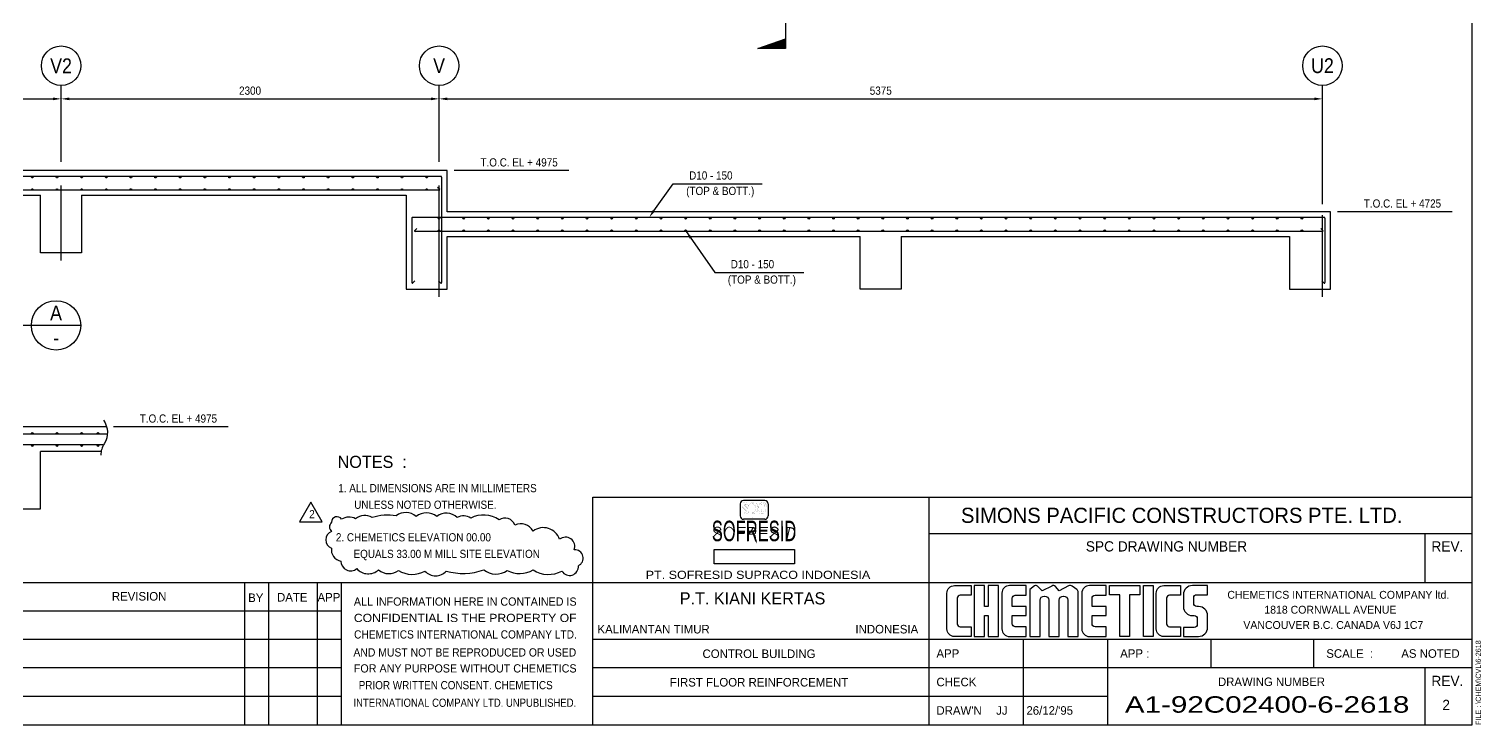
# Model space of a CAD drawing. Extents: x 150 to 41959, y 150 to 29473.
# Drawn here: x 19873 to 41959, y 150 to 10727 of the extents above; entities that cross this region are included whole.
import ezdxf
from ezdxf.enums import TextEntityAlignment as Align

# ---------------------------------------------------------------- set-up
doc = ezdxf.new("R2010")
doc.units = 0
doc.header["$LTSCALE"] = 500
doc.linetypes.add('CENTER', pattern=[0])
doc.layers.get('0').update_dxf_attribs({"linetype": 'CONTINUOUS'})
for name, color, linetype in [('AS', 6, 'CENTER'), ('BAR', 1, 'CONTINUOUS'), ('DIM', 2, 'CONTINUOUS'), ('FORM', 1, 'CONTINUOUS')]:
    doc.layers.add(name, color=color, linetype=linetype)

msp = doc.modelspace()

# ---------------------------------------------------------------- linework, layer by layer
at = {"color": 0}
for p, q in [((26235.42344640116, 8575.691568670198), (4422.923446401015, 8575.691568670169)), ((26235.42344640111, 7950.69156867017), (26235.42344640116, 8575.691568670198)), ((20047.92344640109, 7325.69156867018), (20047.92344640113, 8200.69156867019)), ((20672.92344640113, 8200.69156867019), (25610.42344640113, 8200.691568670198)), ((20672.92344640113, 8200.69156867019), (20672.92344640109, 7325.69156867018)), ((25610.42344640113, 8200.691568670198), (25610.42344640111, 6775.691568670177)), ((39672.92344640118, 7950.69156867017), (26235.42344640111, 7950.69156867017)), ((39672.92344640118, 6775.691568670177), (39672.92344640118, 7950.69156867017)), ((26235.42344640111, 6775.691568670177), (26235.42344640109, 7575.69156867017)), ((32516.67344640107, 6775.691568670177), (32516.67344640106, 7575.691568670177)), ((33141.67344640106, 7575.69156867017), (39047.92344640118, 7575.69156867017)), ((33141.67344640106, 7575.69156867017), (33141.67344640107, 6775.691568670177)), ((39047.92344640118, 7575.69156867017), (39047.92344640118, 6775.691568670177)), ((20672.92344640109, 7325.69156867018), (20047.92344640109, 7325.69156867018)), ((25610.42344640111, 6775.691568670177), (26235.42344640111, 6775.691568670177)), ((33141.67344640107, 6775.691568670177), (32516.67344640107, 6775.691568670177)), ((39047.92344640118, 6775.691568670177), (39672.92344640118, 6775.691568670177)), ((21053.30744926686, 4682.296392083963), (4422.923446401133, 4682.296392083963)), ((20969.9367645836, 4307.296392083963), (20047.92344640113, 4307.296392083963)), ((20047.92344640113, 3432.296392083959), (20047.92344640113, 4307.296392083963)), ((19422.92344640113, 3432.296392083959), (20047.92344640113, 3432.296392083959))]:
    msp.add_line(p, q, dxfattribs=at)
for points in [[(12760.42344640109, 8200.691568670183), (20047.92344640113, 8200.69156867019)], [(26235.42344640109, 7575.69156867017), (32516.67344640106, 7575.69156867017)]]:
    msp.add_lwpolyline(points, dxfattribs=at)
msp.add_lwpolyline([(21004.03038220336, 4781.973218234069, -0.3103035318277713), (21016.3499721022, 4424.947002839343, 0.1389258125174319), (20964.3520883581, 4251.451423927831, -0.2914954928224281)], format="xyb", dxfattribs=at)
msp.add_lwpolyline([(24159.8248334844, 3538.016219726095), (23986.61975272751, 3238.016219726095), (24333.02991424128, 3238.016219726095)], close=True, dxfattribs=at)
at = {"layer": 'AS', "color": 0}
for p, q in [((20360.42344640109, 7209.414473385111), (20360.42344640109, 8350.58149459387)), ((26110.42344640109, 6659.295468505658), (26110.42344640109, 8350.581494593804)), ((39547.92344640105, 6659.295468505658), (39547.92344640105, 7897.816258054162))]:
    msp.add_line(p, q, dxfattribs=at)
at = {"layer": 'BAR', "color": 0}
for p, q in [((26137.92344640112, 8488.191568670169), (4520.423446401015, 8488.191568670169)), ((26147.92344640112, 8478.191568670169), (26147.92344640112, 6873.191568670177)), ((26110.42344640114, 8275.691568670169), (4557.923446401015, 8275.691568670169)), ((26120.42344640114, 8285.691568670169), (26085.06810734181, 8321.046907729498)), ((25697.9234464011, 7853.19156867018), (25697.9234464011, 6873.191568670177)), ((39575.42344640118, 7863.19156867018), (25707.9234464011, 7863.19156867018)), ((39585.42344640118, 7853.19156867018), (39585.42344640118, 6873.191568670177)), ((25735.42344640113, 7660.691568670177), (25770.77878546045, 7696.046907729504)), ((39547.92344640118, 7650.691568670177), (25745.42344640113, 7650.691568670177)), ((39557.92344640118, 7660.691568670177), (39522.56810734185, 7696.046907729504)), ((25707.9234464011, 6863.191568670177), (25743.27878546042, 6898.546907729504)), ((26137.92344640112, 6863.191568670177), (26102.5681073418, 6898.546907729504)), ((39575.42344640118, 6863.191568670177), (39540.06810734185, 6898.546907729504)), ((21065.77095363828, 4569.796392083961), (4545.423446401133, 4569.796392083957)), ((20993.3650877378, 4407.296392083963), (4582.923446401133, 4407.296392083963))]:
    msp.add_line(p, q, dxfattribs=at)
for centre in [(19922.92344640102, 8475.691568670172), (20297.92344640102, 8475.691568670172), (20672.92344640102, 8475.691568670172), (21047.92344640102, 8475.691568670172), (21422.92344640102, 8475.691568670172), (21797.92344640102, 8475.691568670172), (22172.92344640102, 8475.691568670172), (22547.92344640102, 8475.691568670172), (22922.92344640102, 8475.691568670172), (23297.92344640102, 8475.691568670172), (23672.92344640102, 8475.691568670172), (24047.92344640102, 8475.691568670172), (24422.92344640102, 8475.691568670172), (24797.92344640102, 8475.691568670172), (25172.92344640102, 8475.691568670172), (25547.92344640102, 8475.691568670172), (25922.92344640102, 8475.691568670172), (19922.92344640102, 8288.191568670169), (20297.92344640102, 8288.191568670169), (20672.92344640102, 8288.191568670169), (21047.92344640102, 8288.191568670169), (21422.92344640102, 8288.191568670169), (21797.92344640102, 8288.191568670169), (22172.92344640102, 8288.191568670169), (22547.92344640102, 8288.191568670169), (22922.92344640102, 8288.191568670169), (23297.92344640102, 8288.191568670169), (23672.92344640102, 8288.191568670169), (24047.92344640102, 8288.191568670169), (24422.92344640102, 8288.191568670169), (24797.92344640102, 8288.191568670169), (25172.92344640102, 8288.191568670169), (25547.92344640102, 8288.191568670169), (25922.92344640102, 8288.191568670169), (26110.42344640113, 7850.691568670177), (26485.42344640113, 7850.691568670177), (26860.42344640113, 7850.691568670177), (27235.42344640113, 7850.691568670177), (27610.42344640113, 7850.691568670177), (27985.42344640113, 7850.691568670177), (28360.42344640113, 7850.691568670177), (28735.42344640113, 7850.691568670177), (29110.42344640113, 7850.691568670177), (29485.42344640113, 7850.691568670177), (29860.42344640113, 7850.691568670177), (30235.42344640113, 7850.691568670177), (30610.42344640113, 7850.691568670177), (30985.42344640113, 7850.691568670177), (31360.42344640113, 7850.691568670177), (31735.42344640113, 7850.691568670177), (32110.42344640113, 7850.691568670177), (32485.42344640113, 7850.691568670177), (32860.42344640112, 7850.691568670177), (33235.42344640113, 7850.691568670177), (33610.42344640113, 7850.691568670177), (33985.42344640113, 7850.691568670177), (34360.42344640112, 7850.691568670177), (34735.42344640112, 7850.691568670177), (35110.42344640112, 7850.691568670177), (35485.42344640112, 7850.691568670177), (35860.42344640112, 7850.691568670177), (36235.42344640112, 7850.691568670177), (36610.42344640112, 7850.691568670177), (36985.42344640112, 7850.691568670177), (37360.42344640112, 7850.691568670177), (37735.42344640112, 7850.691568670177), (38110.42344640112, 7850.691568670177), (38485.42344640112, 7850.691568670177), (38860.42344640112, 7850.691568670177), (39235.42344640112, 7850.691568670177), (26110.42344640113, 7663.191568670177), (26485.42344640113, 7663.191568670177), (26860.42344640113, 7663.191568670177), (27235.42344640113, 7663.191568670177), (27610.42344640113, 7663.191568670177), (27985.42344640113, 7663.191568670177), (28360.42344640113, 7663.191568670177), (28735.42344640113, 7663.191568670177), (29110.42344640113, 7663.191568670177), (29485.42344640113, 7663.191568670177), (29860.42344640113, 7663.191568670177), (30235.42344640113, 7663.191568670177), (30610.42344640113, 7663.191568670177), (30985.42344640113, 7663.191568670177), (31360.42344640113, 7663.191568670177), (31735.42344640113, 7663.191568670177), (32110.42344640113, 7663.191568670177), (32485.42344640113, 7663.191568670177), (32860.42344640112, 7663.191568670177), (33235.42344640113, 7663.191568670177), (33610.42344640113, 7663.191568670177), (33985.42344640113, 7663.191568670177), (34360.42344640112, 7663.191568670177), (34735.42344640112, 7663.191568670177), (35110.42344640112, 7663.191568670177), (35485.42344640112, 7663.191568670177), (35860.42344640112, 7663.191568670177), (36235.42344640112, 7663.191568670177), (36610.42344640112, 7663.191568670177), (36985.42344640112, 7663.191568670177), (37360.42344640112, 7663.191568670177), (37735.42344640112, 7663.191568670177), (38110.42344640112, 7663.191568670177), (38485.42344640112, 7663.191568670177), (38860.42344640112, 7663.191568670177), (39235.42344640112, 7663.191568670177), (19922.92344640114, 4582.296392083961), (20297.92344640114, 4582.296392083961), (20672.92344640114, 4582.296392083961), (20921.07911725685, 4582.296392083961), (19922.92344640114, 4394.796392083963), (20297.92344640114, 4394.796392083963), (20672.92344640114, 4394.796392083963), (20921.07911725685, 4394.796392083963)]:
    msp.add_circle(centre, 12.5, dxfattribs=at)
for centre, start, end in [((26137.92344640112, 8478.191568670169), 0, 90), ((26110.42344640114, 8285.691568670169), 270, 0), ((25707.9234464011, 7853.19156867018), 89.99999999999997, 180), ((39575.42344640118, 7853.19156867018), 0, 90.00000000000001), ((25745.42344640113, 7660.691568670177), 180, 270), ((39547.92344640118, 7660.691568670177), 270, 0), ((25707.9234464011, 6873.191568670177), 180, 270), ((26137.92344640112, 6873.191568670177), 270, 2.544443745170813e-14), ((39575.42344640118, 6873.191568670177), 270, 2.544443745170813e-14)]:
    msp.add_arc(centre, 10, start, end, dxfattribs=at)
at = {"layer": 'DIM', "color": 0}
for p, q in [((20360.42344640109, 8710.358279224645), (20360.42344640109, 9870.20510148568)), ((26110.42344640109, 8710.35827922458), (26110.42344640109, 9870.20510148568)), ((39547.92344640105, 8065.934959157771), (39547.92344640105, 9870.20510148568)), ((12572.92344640106, 9665.77674458572), (20235.42344640109, 9665.77674458572)), ((20485.42344640109, 9665.77674458572), (25985.42344640109, 9665.77674458572)), ((26235.42344640109, 9665.77674458572), (39422.92344640105, 9665.77674458572)), ((28085.83503374849, 8575.691568670169), (26338.52298630472, 8575.691568670169)), ((29379.35620571896, 7965.232745121994), (29670.31341238696, 8376.455791718628)), ((29670.31341238697, 8376.455791718632), (31024.13834643602, 8376.455791718632)), ((41523.3350337485, 7950.69156867014), (39776.02298630474, 7950.69156867014)), ((29860.42344640113, 7663.191568670177), (30303.18546416672, 7028.377492822583)), ((30303.18546416672, 7028.377492822578), (31657.01039821578, 7028.377492822578)), ((20658.73636617285, 6222.736041226764), (18283.73636617289, 6222.736041226764)), ((22903.71903661418, 4682.296392083934), (21156.40698917041, 4682.296392083934))]:
    msp.add_line(p, q, dxfattribs=at)
msp.add_lwpolyline([(31382.10033581743, 10971.69546905339), (31382.10033581743, 10430.69469933733), (30957.95631635162, 10430.69469933733), (31382.10033581743, 10579.61694896354)], dxfattribs=at)
for points in [[(31372.10033581744, 10565.50733410963), (31372.10033581744, 10440.69469933733), (31016.62267733916, 10440.69469933733)], [(31362.10033581745, 10551.39771925573), (31362.10033581743, 10450.69469933733), (31075.28903832669, 10450.69469933733)], [(31352.10033581745, 10537.28810440182), (31352.10033581743, 10460.69469933733), (31133.95539931423, 10460.69469933733)], [(31342.10033581745, 10523.17848954791), (31342.10033581744, 10470.69469933733), (31192.62176030177, 10470.69469933733)], [(31332.10033581745, 10509.068874694), (31332.10033581745, 10480.69469933733), (31251.28812128931, 10480.69469933733)], [(31322.10033581745, 10494.9592598401), (31322.10033581745, 10490.69469933733), (31309.95448227685, 10490.69469933733)]]:
    msp.add_lwpolyline(points, close=True, dxfattribs=at)
msp.add_lwpolyline([(25091.50278359499, 3302.647725990256, 0.3003780557165286), (24841.20118925133, 3284.778686677252, 0.2669541862038074), (24626.65703543485, 3275.844241661058, 0.7724381192157396), (24474.68828020429, 3231.171718018857, 0.4269539126121379), (24474.68828020429, 3088.219776716368, 0.7049765047897139), (24474.68828020429, 2838.053898097089, 0.4266688699599962), (24617.71774870505, 2641.494988136205, 0.6452864390875871), (24859.07995844958, 2525.346531162914, 0.4189865758567213), (25189.83552483877, 2507.477491849909, 0.3521471233130596), (25493.77313316922, 2498.543046833716, 0.2748381893966583), (25896.04338487412, 2489.608527177214, 0.4681794825138518), (26217.8596645335, 2489.608527177214, 0.1577342880766437), (26789.97744066721, 2507.477491849909, 0.3391265874807496), (27147.55106298446, 2498.543046833716, 0.2638735107325644), (27540.88202795955, 2507.477491849909, 0.276835198223884), (27978.90972019164, 2489.608527177214, 0.8085075900956892), (28229.21121666597, 2570.018980164806, 0.8317352039918332), (28166.63591594939, 2811.250413767892, 0.7590355186934195), (27943.15237753378, 2972.071319743075, 0.5091337031428722), (27540.88202795955, 3097.15429637287, 0.3887762156125421), (27263.76247555716, 3186.499269016964, 0.4888178532274101), (27022.40026581263, 3266.909722004556, 0.2822153957428177), (26593.31195817967, 3293.713206333754, 0.2796560905458511), (26387.70709109299, 3302.647725990256, 0.3718653281918703), (26074.83019603274, 3320.516690662951, 0.3370235507327127), (25761.95330097248, 3320.516690662951, 0.3521472821067212), (25458.01569264203, 3329.451210319453, 0.1166813310357719), (25091.50278359499, 3302.647725990256, 6.499683100870366)], format="xyb", dxfattribs=at)
for centre, radius in [((20360.42344640109, 10170.20510148568), 300), ((26110.42344640109, 10170.20510148568), 300), ((39547.92344640105, 10170.20510148568), 300), ((20283.73636617289, 6222.736041226764), 375)]:
    msp.add_circle(centre, radius, dxfattribs=at)
for points in [[(20235.42344640109, 9686.610077919056), (20235.42344640109, 9644.943411252385), (20360.42344640109, 9665.77674458572)], [(20485.42344640109, 9686.610077919056), (20485.42344640109, 9644.943411252385), (20360.42344640109, 9665.77674458572)], [(25985.42344640109, 9686.610077919056), (25985.42344640109, 9644.943411252385), (26110.42344640109, 9665.77674458572)], [(26235.42344640109, 9686.610077919056), (26235.42344640109, 9644.943411252385), (26110.42344640109, 9665.77674458572)], [(39422.92344640105, 9686.610077919056), (39422.92344640105, 9644.943411252385), (39547.92344640105, 9665.77674458572)], [(29396.36306846093, 7953.199690752736), (29362.34934297699, 7977.265799491254), (29307.1578795034, 7863.191568670173)], [(29923.25580714598, 7538.731823985597), (29957.1537446323, 7562.96075184641), (29867.5179923067, 7652.540100374971)]]:
    msp.add_solid(points, dxfattribs=at)
at = {"layer": 'FORM', "color": 0}
for p, q in [((41826.22377622378, 150), (41826.22377622378, 29472.55861597997)), ((28451.66915674178, 3611.9259232), (41826.22377622378, 3611.9259232)), ((28451.66915674178, 150.0000000000028), (28451.66915674178, 3611.9259232)), ((33564.12079957951, 3059.9259232), (41826.22377622378, 3059.9259232)), ((41109.1628892799, 2313.703702000001), (41109.1628892799, 3059.9259232)), ((23150, 2313.703701999996), (23150, 149.9999999999892)), ((23518, 2313.703701999996), (23518, 149.9999999999892)), ((24254, 2313.703701999996), (24254, 149.9999999999892)), ((24622, 2313.703701999996), (24622, 149.9999999999892)), ((24622.00000000001, 1880.962961600002), (150, 1880.962961600002)), ((24622.00000000001, 1448.222221200001), (150, 1448.222221200003)), ((36284.59783157537, 1448.222221199999), (28451.66915674178, 1448.222221200001)), ((34996.59783157537, 1448.2222212), (34996.59783157537, 150)), ((41826.22377622378, 1448.222221199999), (36284.59783157538, 1448.2222212)), ((37848.59783157538, 1448.222221199999), (37848.59783157537, 1015.4814808)), ((39412.59783157538, 1448.222221199981), (39412.59783157537, 1015.481480799982)), ((24622.00000000001, 1015.481480800002), (150, 1015.481480800004)), ((36284.59783157537, 1015.4814808), (28451.66915674178, 1015.481480800002)), ((41826.22377622378, 1015.4814808), (36284.59783157538, 1015.4814808)), ((41109.1628892799, 150), (41109.1628892799, 1015.4814808)), ((24622.00000000001, 582.7407404000019), (150, 582.7407404000019)), ((36284.59783157537, 582.7407404000016), (28451.66915674178, 582.7407404000019)), ((150, 150), (41826.22377622378, 150))]:
    msp.add_line(p, q, dxfattribs=at)
at = {"layer": 'FORM', "color": 0, "linetype": 'CONTINUOUS'}
for p, q in [((33564.12079957951, 150), (33564.12079957951, 3611.9259232)), ((150, 2313.703702000001), (41826.22377622378, 2313.703702)), ((36284.59783157537, 150), (36284.59783157538, 1448.2222212))]:
    msp.add_line(p, q, dxfattribs=at)
at = {"layer": 'FORM', "color": 0}
for points in [[(30741.34106204944, 3559.66081411549, 0.4142135623730951), (30691.72856204892, 3510.048314115478, 0.4142135623730951)], [(31116.97856204916, 3510.048314115478, 0.4142135623730951), (31067.36606204937, 3559.66081411549, 0.4142135623730951)], [(30691.72856204892, 3325.773314115498, 0.4142135623730951), (30741.34106204944, 3276.160814115486, 0.4142135623730951)], [(31067.36606204937, 3276.160814115486, 0.4142135623730951), (31116.97856204916, 3325.773314115498, 0.4142135623730951)]]:
    msp.add_lwpolyline(points, format="xyb", dxfattribs=at)
for points in [[(31067.36606204937, 3559.66081411549), (30741.34106204944, 3559.66081411549)], [(30691.72856204892, 3510.048314115478), (30691.72856204892, 3325.773314115498)], [(31116.97856204916, 3510.048314115478), (31116.97856204916, 3325.773314115498)], [(31067.36606204937, 3276.160814115486), (30741.34106204944, 3276.160814115486)]]:
    msp.add_lwpolyline(points, dxfattribs=at)
for points, const_width in [([(30872.21872533406, 3533.602798184314), (30825.61666459584, 3504.924606961061)], 1.4175), ([(30872.21872533406, 3534.021196815014), (30872.21872533406, 3520.23665142757)], 1.4175), ([(30727.24111163476, 3412.539737457122), (30718.75489893133, 3412.615303276437)], 1.4175), ([(30719.46328700648, 3413.28346034485), (30719.42847128299, 3370.634321058345)], 1.4175), ([(30728.2414980407, 3458.421262139121), (30740.58073487901, 3445.009048184341)], 1.4175), ([(30740.74616889044, 3444.781245236312), (30784.30333073408, 3401.243259234855)], 1.4175), ([(30801.83832480758, 3445.009048184341), (30758.28116296467, 3488.547034185798)], 1.4175), ([(30814.02610904548, 3431.369031281532), (30801.80571665329, 3445.02512178375)], 1.4175), ([(30821.7559491102, 3520.21325076695), (30816.79738587697, 3474.958615452864)], 1.4175), ([(30826.1499753338, 3505.252798184314), (30836.92084504652, 3495.283446188308)], 1.4175), ([(30836.7812253338, 3495.412676055288), (30836.7812253338, 3314.299078899115)], 1.4175), ([(30872.21872533406, 3509.485158643532), (30872.21872533406, 3387.532756146323)], 1.4175), ([(30872.21872533406, 3358.942442275896), (30872.21872533406, 3314.110064033469)], 1.4175), ([(30890.1738254404, 3509.981050118598), (30897.21090750096, 3506.728300493263)], 1.4175), ([(30917.08279764349, 3530.60414024127), (30925.87915021937, 3526.538203209624)], 1.4175), ([(30979.36773273101, 3388.592010117976), (30984.57110033411, 3376.261131312425)], 1.4175), ([(31079.56472321308, 3420.376059720651), (31089.32192540593, 3417.806338057938)], 1.4175), ([(30399.93741768118, 3106.270840960509), (30399.93741768118, 3106.270840960509), (30398.33152710049, 3112.698109164206), (30396.61843909704, 3118.420739307897), (30394.79497531207, 3123.500029648597), (30392.85795738393, 3127.997278443457), (30390.80420695315, 3131.973783949582), (30388.63054565951, 3135.490844423988), (30386.33379514282, 3138.609758123824), (30383.91077704288, 3141.391823306106), (30381.35869825488, 3143.889873230604), (30378.67630669786, 3146.122881167288), (30375.86273554549, 3148.101355388884), (30372.91711797367, 3149.835804167936), (30369.83858715609, 3151.336735777171), (30366.62627626716, 3152.614658489177), (30363.27931848206, 3153.68008057659), (30359.79684697374, 3154.543510312136), (30356.18365336264, 3155.213509991985), (30352.46716304461, 3155.690858006677), (30348.68045985928, 3155.97438677038), (30344.85662764779, 3156.062928697305), (30341.02875025052, 3155.955316201529), (30337.22991150859, 3155.650381697218), (30333.49319526166, 3155.146957598539), (30329.85168535012, 3154.443876319659), (30326.33425187957, 3153.541851385229), (30322.95291001571, 3152.449120762106), (30319.71546118654, 3151.175803527588), (30316.62970682297, 3149.732018759108), (30313.70344835447, 3148.127885534007), (30310.94448720975, 3146.373522929629), (30308.36062481973, 3144.479050023313), (30305.95966261314, 3142.45458589245), (30303.74814993917, 3140.30937392505), (30301.72762781946, 3138.049154751446), (30299.89838519756, 3135.678793312776), (30298.26071101412, 3133.203154549995), (30296.81489421197, 3130.627103404198), (30295.56122373175, 3127.955504816431), (30294.49998851629, 3125.19322372765), (30293.63147750697, 3122.345125078994), (30292.95687054906, 3119.419771166634), (30292.48091110636, 3116.440513707551), (30292.2092335422, 3113.434401773942), (30292.14747222428, 3110.428484437956), (30292.30126151812, 3107.44981077179), (30292.6762357885, 3104.525429847639), (30293.27802940312, 3101.682390737654), (30294.11227672605, 3098.947742513986), (30295.18157823474, 3096.3417881973), (30296.47639884785, 3093.857846601817), (30297.98416959672, 3091.482490490319), (30299.69232150976, 3089.202292625544), (30301.58828561831, 3087.003825770229), (30303.65949295152, 3084.873662687063), (30305.89337454, 3082.798376138829), (30308.27736141361, 3080.764538888264), (30310.80001629085, 3078.761739961522), (30313.45442864691, 3076.791633438519), (30316.23481964413, 3074.858889662722), (30319.13541044629, 3072.968178977511), (30322.15042221648, 3071.124171726263), (30325.27407611775, 3069.331538252357), (30328.50059331319, 3067.594948899217), (30331.82419496731, 3065.919074010265), (30335.23604427388, 3064.305827128931), (30338.71507255823, 3062.746094599027), (30342.23715317636, 3061.228005964416), (30345.77815948502, 3059.739690768959), (30349.31396484022, 3058.269278556521), (30352.82044259872, 3056.804898870963), (30356.27346611797, 3055.334681256194), (30359.64890875254, 3053.84675525603), (30362.92671312473, 3052.329412579014), (30366.10309891181, 3050.771593592584), (30369.17835505516, 3049.162400828812), (30372.15277049687, 3047.490936819725), (30375.02663417905, 3045.746304097396), (30377.80023504307, 3043.917605193941), (30380.47386203176, 3041.993942641433), (30383.04780408504, 3039.964418971898), (30385.5188346875, 3037.821769206733), (30387.86966548502, 3035.573258324588), (30390.07949266521, 3033.229783793389), (30392.12751241645, 3030.802243081019), (30393.99292092491, 3028.301533655452), (30395.65491437967, 3025.73855298457), (30397.09268896764, 3023.124198536346), (30398.28544087719, 3020.469367778618), (30399.21792842503, 3017.781682452472), (30399.89715845146, 3015.05566139091), (30400.33569992735, 3012.282547700137), (30400.54612182063, 3009.453584486222), (30400.54099310361, 3006.56001485528), (30400.33288274423, 3003.593081913517), (30399.93435971334, 3000.544028767002), (30399.35799298106, 2997.404098521896), (30398.61599034044, 2994.174361465196), (30397.71911487402, 2990.895196607574), (30396.67776848797, 2987.616810140492), (30395.50235308922, 2984.389408255505), (30394.20327058393, 2981.26319714412), (30392.79092287758, 2978.288382997892), (30391.27571187634, 2975.515172008239), (30389.66803948712, 2972.993770366805), (30387.9756349044, 2970.76085972891), (30386.19553647292, 2968.79902360571), (30384.32210982788, 2967.07732097217), (30382.34972060378, 2965.564810803256), (30380.27273443364, 2964.230552074026), (30378.08551695195, 2963.043603759446), (30375.78243379318, 2961.973024834482), (30373.3578505911, 2960.987874274191), (30370.80933541944, 2960.064476032142), (30368.14726610461, 2959.208213976411), (30365.38522291445, 2958.43173695372), (30362.53678611389, 2957.747693810746), (30359.61553597077, 2957.168733394213), (30356.63505275003, 2956.707504550799), (30353.60891671877, 2956.376656127271), (30350.55070814411, 2956.188836970217), (30347.47477780326, 2956.152512077154), (30344.3985585203, 2956.259411048235), (30341.34025363088, 2956.497079634449), (30338.3180664721, 2956.853063586699), (30335.35020037886, 2957.314908655929), (30332.4548586868, 2957.870160593132), (30329.65024473157, 2958.506365149254), (30326.95456185026, 2959.21106807515), (30324.38187187723, 2959.973858397064), (30321.92967065199, 2960.792498242075), (30319.59131250984, 2961.666793012604), (30317.36015179046, 2962.596548110936), (30315.22954283133, 2963.581568939493), (30313.19283996924, 2964.621660900606), (30311.24339754166, 2965.716629396605), (30309.37456988755, 2966.866279829913), (30307.57727941742, 2968.075120379184), (30305.83272083237, 2969.366470328453), (30304.11965690797, 2970.768351738128), (30302.41685041834, 2972.308786668567), (30300.70306413906, 2974.015797180176), (30298.95706084495, 2975.917405333315), (30297.15760331088, 2978.041633188389), (30295.28345431096, 2980.416502805805), (30293.32974999194, 2983.068122702401), (30291.35711998239, 2986.014947221214), (30289.44256728279, 2989.273517161758), (30287.66309489216, 2992.860373323641), (30286.09570581099, 2996.792056506286), (30284.81740303902, 3001.085107509301), (30283.90518957673, 3005.7560671322), (30283.43606842315, 3010.8214761745), (30395.79514748545, 3124.404227590015), (30385.29153377455, 3144.331026083968), (30361.25157281637, 3156.586007157751), (30328.48325680312, 3156.586007157751), (30303.92551207111, 3143.733222129152), (30291.57267059415, 3123.208619680384), (30291.57267059415, 3097.503049623186), (30306.81030738557, 3080.465636910834), (30330.85026834375, 3065.221636062973), (30360.73378904181, 3054.16226289882), (30384.10802800423, 3041.209843877744), (30401.12092345149, 3020.784875421453), (30401.12092345149, 2998.466861108239), (30390.54334063036, 2969.772271276919), (30374.71395095341, 2960.406675984781), (30350.74795910547, 2954.528270429058), (30325.59846148794, 2958.613264120334), (30308.58556604141, 2966.285081540503), (30296.30669367467, 2977.444088697133), (30284.02782130867, 2996.773083236224), (30283.43606842315, 3010.8214761745)], 14.0625), ([(30659.06481244962, 2943.193837850652), (30659.06481244962, 3151.448072561346), (30771.90764168914, 3151.448072561346)], 16.875), ([(30818.1148081239, 3149.98831067934), (30818.1148081239, 3149.98831067934), (30843.07808391965, 3149.780423905362), (30862.64687588843, 3149.19192607132), (30877.55979666178, 3148.275560909281), (30888.55545887124, 3147.084072151268), (30896.37247514835, 3145.670203529301), (30901.74945812393, 3144.086698775357), (30905.42502043096, 3142.386301621458), (30908.13777470027, 3140.621755799669), (30910.50536890686, 3138.836776862594), (30912.66159240182, 3137.038967645743), (30914.61926987973, 3135.22690280521), (30916.39122603516, 3133.399156997133), (30917.9902855634, 3131.554304877558), (30919.42927315901, 3129.690921102714), (30920.72101351656, 3127.807580328602), (30921.87833133063, 3125.902857211407), (30922.91254717344, 3123.974138415873), (30923.82896512496, 3122.014058641038), (30924.63138514355, 3120.014064594683), (30925.32360718757, 3117.965602984499), (30925.90943121392, 3115.860120518267), (30926.39265718168, 3113.689063903633), (30926.77708504704, 3111.443879848378), (30927.06651476907, 3109.116015060193), (30927.2652212792, 3106.702301592362), (30927.37937940398, 3104.221112880362), (30927.41563894448, 3101.696207705357), (30927.3806497025, 3099.151344848372), (30927.28106147694, 3096.61028309048), (30927.12352407031, 3094.096781212751), (30926.91468728296, 3091.634597996257), (30926.66120091523, 3089.247492222069), (30926.36908147539, 3086.954312531373), (30926.04181229978, 3084.754267005759), (30925.68224343264, 3082.641653586928), (30925.29322491679, 3080.610770216584), (30924.87760679648, 3078.65591483643), (30924.43823911523, 3076.771385388168), (30923.97797191658, 3074.951479813502), (30923.49965524478, 3073.190496054179), (30922.99956839194, 3071.481068945753), (30922.44770765316, 3069.809180899905), (30921.8074985714, 3068.15915122212), (30921.04236669108, 3066.515299217975), (30920.11573755441, 3064.861944193002), (30918.99103670581, 3063.183405452686), (30917.63168968897, 3061.464002302649), (30916.00112204684, 3059.688054048378), (30913.93894489153, 3057.859678706576), (30910.78951160595, 3056.062189138368), (30905.77336113926, 3054.398696916008), (30898.1110324428, 3052.972313611793), (30887.02306446645, 3051.886150797976), (30871.72999616083, 3051.243320046764), (30851.45236647583, 3051.1469329305), (30825.41071436277, 3051.700101021437), (30892.53273324281, 3149.98831067934), (30910.52919236751, 3140.743408449419), (30923.17537504929, 3126.146139205879), (30928.03929541766, 3110.089177995645), (30927.06653189376, 3088.193239172655), (30923.66178249864, 3072.622818646199), (30919.28426957962, 3060.458462567534), (30903.23333750272, 3049.267257771829), (30825.41071436277, 3051.700101021437)], 16.875), ([(30818.60121557326, 2943.193837850652), (30818.60121557326, 3149.98831067934)], 16.875), ([(30826.1499753338, 3299.715298184322), (30833.42746475679, 3306.549135398667)], 1.4175), ([(30882.66493539119, 3299.715298184322), (30826.1499753338, 3299.715298184322)], 1.4175), ([(30882.66493539119, 3299.715298184322), (30875.58136411605, 3306.351793122225)], 1.4175), ([(30985.91993238439, 3151.448072561346), (31111.89530038097, 3151.448072561346)], 16.875), ([(30994.18855077307, 3154.854067093869), (30994.18855077307, 2955.844804528409)], 16.875), ([(31268.99971763338, 3106.196572864031), (31268.99971763338, 3106.196572864031), (31268.86339532863, 3109.468207228395), (31268.45632830952, 3112.708954044013), (31267.78136641802, 3115.910735633873), (31266.84135949905, 3119.065474321054), (31265.63915739386, 3122.165092428544), (31264.1776099466, 3125.201512279467), (31262.45956699928, 3128.166656196812), (31260.48787839533, 3131.052446503657), (31258.26919393582, 3133.849538376183), (31255.82536325234, 3136.543518403381), (31253.18203593557, 3139.118706027296), (31250.36486157548, 3141.559420689976), (31247.39948976127, 3143.849981833604), (31244.31157008509, 3145.97470890027), (31241.1267521347, 3147.917921332022), (31237.87068550224, 3149.663938570951), (31234.56521981858, 3151.19969343997), (31231.21700488479, 3152.522572285182), (31227.8288905443, 3153.632574833467), (31224.40372663983, 3154.529700811748), (31220.9443630141, 3155.213949946859), (31217.45364951054, 3155.685321965724), (31213.93443597186, 3155.943816595267), (31210.38957224079, 3155.989433562366), (31206.82459983579, 3155.822647845083), (31203.25582697038, 3155.445835426202), (31199.70225353533, 3154.86184753969), (31196.18287941991, 3154.073535419605), (31192.71670451341, 3153.083750299823), (31189.32272870658, 3151.895343414402), (31186.01995188798, 3150.511165997308), (31182.8273739469, 3148.934069282462), (31179.76399470787, 3147.167696422333), (31176.84881372403, 3145.218858242891), (31174.1008304845, 3143.095157488473), (31171.53904447765, 3140.804196903503), (31169.18245519188, 3138.353579232456), (31167.05006211483, 3135.75090721962), (31165.1608647349, 3133.003783609468), (31163.53386254119, 3130.119811146336), (31162.18441344896, 3127.109601982978), (31161.11330908676, 3123.9958059051), (31160.3176995122, 3120.804082106828), (31159.79473478216, 3117.560089782195), (31159.54156495205, 3114.289488125281), (31159.5553400795, 3111.017936330166), (31159.83321022064, 3107.771093590885), (31160.37232543237, 3104.574619101516), (31161.17395236794, 3101.449420340863), (31162.25582406329, 3098.397397926795), (31163.63979015001, 3095.415700761817), (31165.34770026043, 3092.501477748523), (31167.40140402759, 3089.65187778955), (31169.82275108382, 3086.864049787403), (31172.6335910607, 3084.135142644676), (31175.85577358983, 3081.462305263961), (31179.49943186028, 3078.841736227481), (31183.52783328006, 3076.265832836419), (31187.89252881248, 3073.726042071633), (31192.54506942158, 3071.213810913845), (31197.43700607065, 3068.720586344001), (31202.51988972447, 3066.237815342823), (31207.74527134632, 3063.756944891214), (31213.06470190026, 3061.269421969986), (31218.42925732559, 3058.764476092814), (31223.7881134664, 3056.222466905013), (31229.08997114206, 3053.621536584672), (31234.28353117339, 3050.939827309925), (31239.31749437903, 3048.155481258949), (31244.14056157981, 3045.246640609833), (31248.70143359436, 3042.191447540712), (31252.94881124352, 3038.968044229717), (31256.83614526857, 3035.560908452556), (31260.3358861015, 3031.979860375271), (31263.42523409472, 3028.241055761385), (31266.08138960143, 3024.360650374468), (31268.28155297477, 3020.354799978089), (31270.00292456866, 3016.239660335862), (31271.22270473552, 3012.031387211267), (31271.91809382854, 3007.746136367963), (31272.08085862291, 3003.40671597079), (31271.76103157978, 2999.062543790081), (31271.02321158014, 2994.769689997532), (31269.9319975072, 2990.584224764792), (31268.55198824193, 2986.562218263465), (31266.94778266825, 2982.759740665245), (31265.18397966644, 2979.232862141783), (31263.3251781204, 2976.037652864728), (31261.41856056271, 2973.215452722583), (31259.44164413592, 2970.7486804714), (31257.35452963414, 2968.605024584043), (31255.11731785079, 2966.752173533281), (31252.69010957851, 2965.157815792066), (31250.0330056129, 2963.789639833261), (31247.10610674662, 2962.615334129681), (31243.86951377306, 2961.602587154187), (31240.30201045313, 2960.724155830452), (31236.45711241767, 2959.97307088502), (31232.40701826359, 2959.347431495292), (31228.22392658778, 2958.845336838534), (31223.98003598788, 2958.464886092146), (31219.74754506079, 2958.204178433483), (31215.59865240412, 2958.061313039856), (31211.60555661405, 2958.034389088665), (31207.82319829374, 2958.125307152171), (31204.23748606114, 2958.351173382528), (31200.81707053975, 2958.732895326797), (31197.53060235449, 2959.291380532125), (31194.34673212815, 2960.047536545575), (31191.23411048419, 2961.022270914249), (31188.16138804683, 2962.236491185207), (31185.09721543957, 2963.7111049056), (31182.02085141308, 2965.457437002409), (31178.95398723191, 2967.448481922487), (31175.92892228564, 2969.647651492472), (31172.97795596602, 2972.01835753914), (31170.13338766334, 2974.524011889219), (31167.42751676862, 2977.12802636944), (31164.8926426729, 2979.793812806487), (31162.56106476791, 2982.484783027088), (31160.46049095672, 2985.185414829733), (31158.60026320148, 2987.964449899858), (31156.98513197491, 2990.911695894614), (31155.61984775119, 2994.11696047115), (31154.50916100523, 2997.670051286662), (31153.65782221121, 3001.660775998301), (31153.07058184186, 3006.178942263217), (31152.75219037282, 3011.314357738605), (31268.99971763338, 3114.954934410128), (31263.16303374112, 3131.985046903277), (31238.35707582617, 3151.93461324517), (31210.63277596546, 3158.260131541705), (31181.44925375742, 3150.961461962255), (31160.53445268696, 3131.498436304185), (31157.61611074046, 3103.76365969911), (31171.23505694687, 3080.894639508518), (31212.57830301398, 3061.431613850449), (31256.83994240022, 3040.995436909464), (31277.7547948455, 3008.39490388986), (31263.64944119047, 2971.901765738643), (31247.59850911356, 2960.223950343801), (31209.17360499221, 2956.817955811324), (31185.3404106019, 2960.710560942938), (31160.0480452376, 2982.606429850615), (31153.23854644809, 2996.717088495019), (31152.75219037282, 3011.314357738605)], 16.875), ([(31332.71703849238, 3169.937877021233), (31332.71703849238, 2943.193837850652)], 16.875), ([(31397.40707150119, 3150.474921278477), (31397.40707150119, 3150.474921278477), (31413.68337668606, 3150.34266519266), (31427.34485241523, 3149.964270188696), (31438.71781794948, 3149.367296146796), (31448.12859255031, 3148.579302947031), (31455.90349547926, 3147.627850469611), (31462.36884599708, 3146.540498594698), (31467.85096336458, 3145.344807202458), (31472.676166844, 3144.068336173053), (31477.11884328888, 3142.729300403574), (31481.24564993046, 3141.30853485873), (31485.07131159273, 3139.77752952011), (31488.61055309968, 3138.107774369304), (31491.87809927604, 3136.270759387993), (31494.88867494507, 3134.237974557767), (31497.6570049315, 3131.980909860216), (31500.1978140586, 3129.471055276975), (31502.52606463906, 3126.691146413317), (31504.65766893027, 3123.668901369286), (31506.6087766783, 3120.443283868475), (31508.39553762923, 3117.053257634519), (31510.03410152768, 3113.537786391147), (31511.54061811973, 3109.935833861949), (31512.93123715146, 3106.286363770654), (31514.22210836823, 3102.628339840806), (31515.4258982118, 3098.989480149715), (31516.54133991393, 3095.352520188875), (31517.56368340063, 3091.688949803268), (31518.48817860006, 3087.970258838062), (31519.31007543896, 3084.167937138239), (31520.02462384477, 3080.253474548921), (31520.62707374495, 3076.198360915135), (31521.11267506622, 3071.974086081912), (31521.47683610525, 3067.563385609095), (31521.7155986356, 3062.993977915233), (31521.82516279933, 3058.304827133646), (31521.8017287392, 3053.534897397697), (31521.64149659726, 3048.723152840615), (31521.34066651703, 3043.908557595808), (31520.89543863982, 3039.13007579655), (31520.30201310914, 3034.42667157616), (31519.55817337436, 3029.830656643856), (31518.6680361148, 3025.347733012371), (31517.63730131712, 3020.976950270427), (31516.47166896943, 3016.717358006657), (31515.17683905764, 3012.568005809784), (31513.75851156987, 3008.52794326844), (31512.22238649203, 3004.596219971348), (31510.57416381078, 3000.771885507141), (31508.81764351867, 2997.056682114511), (31506.94902562315, 2993.46312263225), (31504.96261013829, 2990.006412549122), (31502.85269707671, 2986.701757353979), (31500.61358645104, 2983.564362535584), (31498.23957827536, 2980.609433582743), (31495.72497256155, 2977.85217598422), (31493.06406932298, 2975.307795228822), (31490.2502186094, 2972.987220250264), (31487.27297061047, 2970.884273761807), (31484.12092555369, 2968.988501921661), (31480.78268366586, 2967.28945088795), (31477.24684517376, 2965.776666818886), (31473.50201030346, 2964.439695872592), (31469.53677928247, 2963.268084207324), (31465.33975233757, 2962.25137798125), (31460.85139719722, 2961.379756937289), (31455.81965159505, 2960.645935157585), (31449.94432076707, 2960.043260309079), (31442.92520995001, 2959.565080058713), (31434.46212437845, 2959.204742073428), (31424.25486928984, 2958.955594020075), (31412.00324991802, 2958.810983565685), (31397.40707150119, 2958.764258377108), (31444.58705283393, 3150.474921278477), (31476.20250953838, 3144.636013581033), (31502.46763842657, 3132.4715875871), (31515.11382110836, 3102.303967732417), (31522.40972734723, 3074.082580528205), (31521.9233198986, 3033.210226646237), (31511.70907171323, 2999.636542343763), (31494.68537611243, 2972.874917021557), (31467.93383977562, 2960.710560942938), (31439.72313246555, 2958.764258377108), (31397.40707150119, 2958.764258377108)], 16.875), ([(31405.1893338146, 3156.313828975875), (31405.1893338146, 2951.465588797704)], 16.875), ([(30758.28864410938, 3058.998770600841), (30661.49674694676, 3058.998770600841)], 16.875), ([(30899.34218065897, 3047.807495889823), (30899.34218065897, 3047.807495889823), (30905.17595314083, 3041.282283656222), (30909.66977430213, 3035.474583087956), (30913.01126564355, 3030.235189711687), (30915.3880486672, 3025.41489905417), (30916.98774487446, 3020.864506642114), (30917.9979757682, 3016.43480800218), (30918.60636284906, 3011.97659866108), (30919.0005276199, 3007.340674145565), (30919.3391171662, 3002.420357987388), (30919.6648809149, 2997.279085738786), (30919.99159387484, 2992.022820956994), (30920.33303105633, 2986.757527199291), (30920.70296747112, 2981.58916802305), (30921.11517812806, 2976.623706985505), (30921.58343803818, 2971.967107643889), (30922.12152221179, 2967.725333555621), (30922.7410681509, 2963.974412369374), (30923.44516332811, 2960.670628100127), (30924.23475770698, 2957.740328854255), (30925.11080125329, 2955.10986273813), (30926.07424392987, 2952.705577858172), (30927.1260357025, 2950.4538223208), (30928.26712653401, 2948.280944232386), (30929.49846639091, 2946.113291699397), (30916.8522837084, 3029.317621514623), (30919.28426957962, 3010.827817054781), (30921.22979662742, 2962.170252909631), (30926.09371699579, 2951.952199396795), (30929.49846639091, 2946.113291699397)], 16.875), ([(30986.40628845966, 2960.223950343801), (31115.78645722472, 2960.223950343801)], 16.875), ([(31103.14027454293, 3059.971921883756), (30991.75661627593, 3059.971921883756)], 16.875)]:
    msp.add_lwpolyline(points, dxfattribs=dict(at, const_width=const_width))
at = {"layer": 'FORM', "color": 0, "const_width": 1.4175}
for points in [[(31030.12543044457, 3533.088853851781, 0.3321280802567386), (30969.75184762483, 3468.172882646844, 0.3321280802567386)], [(31092.51519157766, 3480.122088378415, 0.3264943082172232), (31030.02017465402, 3533.069588626098, 0.3381523633448678)], [(30719.12791406354, 3497.981653934142, 0.2649801583849902), (30728.26076328271, 3458.367341072711, 0.2649801583849902)], [(30719.07607739264, 3371.207068925117, 0.1507659401117336), (30771.98634145749, 3357.117397040032, 0.1507659401117336)], [(30770.2812656287, 3532.672896380621, 0.3495969337888795), (30719.12791406354, 3497.981653934142, 0.3495969337888795)], [(30726.20146784317, 3412.88749523634, 0.4250661347447238), (30779.70300111116, 3385.043164178536, 0.4250661347447238)], [(30816.76654137988, 3474.958615452864, 0.3936342458865036), (30764.32707075434, 3505.048388506578, 0.6434168220046662), (30758.36123170517, 3488.400983886334, 0.6434168220046662)], [(30822.08698487881, 3519.427798184337, 0.1543806681393017), (30770.2812656287, 3532.672896380621, 0.1543806681393017)], [(30771.98634145749, 3357.117397040032, 0.3495969337888795), (30823.13969302192, 3391.808639486465, 0.3495969337888795)], [(30779.5279745245, 3385.01111219531, 0.5793255295406635), (30784.15256927834, 3401.389309534319, 0.6390955371477732)], [(30823.13969302192, 3391.808639486465, 0.26498015838499), (30814.00684380348, 3431.422952347942, 0.26498015838499)], [(30833.42746475679, 3306.549135398667, 0.2070934758033776), (30836.7812253338, 3314.299078899115, 0.2070934758033776)], [(30904.52745328072, 3358.943766647247, 0.03183303762056458), (30871.47838902307, 3358.895229686471, 0.03111850976689751)], [(30880.03400348386, 3511.283575825758, 0.02651416550264952), (30871.53770967049, 3509.289923748941, 0.02436190330876967)], [(30904.40802019799, 3532.232297375198, 0.0836388900837488), (30872.21872533406, 3520.687847589546, 0.0836388900837488)], [(30872.21872533406, 3387.532756146323, 0.6137777311781937), (30894.75811275185, 3376.088646389656, 0.6137777311781937)], [(30872.21872533406, 3314.110064033469, 0.2073920117712924), (30875.58136411605, 3306.351793122225, 0.2073920117712924)], [(30890.1738254404, 3509.981050118598, 0.153806305593043), (30880.03400348386, 3511.283575825713, 0.153806305593043)], [(30894.75811275185, 3376.08864638952, 0.08738750665258899), (30899.15890133776, 3380.669928916599, 0.08738750665258899)], [(30912.05252248616, 3493.444348581228, 0.1496496585383769), (30897.21090750096, 3506.728300493263, 0.1496496585383769)], [(30899.12470916312, 3380.636074211419, 0.3412580951651618), (30912.05252248616, 3493.444348581228, 0.3412580951651618)], [(30917.08279764349, 3530.60414024127, 0.153806305593043), (30904.40802019799, 3532.232297375198, 0.153806305593043)], [(30904.52745328072, 3358.943766647247, 0.2130920374431803), (30926.52550913332, 3367.166875967872, 0.2130920374431803)], [(30944.43116895051, 3509.933263319557, 0.1496496585383769), (30925.87915021937, 3526.538203209624, 0.1496496585383769)], [(30926.52550913332, 3367.166875967872, 0.3472229159864206), (30944.43116895051, 3509.933263319557, 0.3472229159864206)], [(30969.75184762483, 3468.172882646844, 0.0541372380082049), (30976.93788236571, 3396.348108040605, 0.0541372380082049)], [(30976.93788236571, 3396.348108040605, 0.04789211180493934), (30979.36773273101, 3388.592010117976, 0.04789211180493934)], [(30984.57110033411, 3376.261131312425, 0.1501865236582836), (30992.59405636254, 3366.686564459872, 0.1501865236582836)], [(30992.59405636254, 3366.686564459872, 0.3383571074634022), (31057.03445633113, 3371.679834212513, 0.3383571074634022)], [(31010.32057709523, 3496.990674506072, 0.1143888711505439), (31014.812381388, 3394.164898761131, 0.1178390781703009)], [(31054.55080486423, 3502.478666843866, 0.5991376851060016), (31010.32057709523, 3496.990674506072, 0.7955520369033527)], [(31014.812381388, 3394.164898761131, 0.4476033871394089), (31044.61619899518, 3389.796371934529, 0.4476033871394089)], [(31044.61619899518, 3389.796371934529, 0.09879852695169625), (31079.56472321308, 3420.376059720651, 0.09879852695169625)], [(31054.55080486423, 3480.122088378415, 1.225977628630325), (31092.51519157766, 3480.122088378415, 1.225977628630325)], [(31054.55080486423, 3480.122088378415, 0.1015183736457274), (31054.55080486423, 3502.478666843866, 0.1015183736457274)], [(31057.03445633113, 3371.679834212513, 0.07167102148497505), (31089.32192540593, 3417.806338057938, 0.07167102148497505)]]:
    msp.add_lwpolyline(points, format="xyb", dxfattribs=at)
at = {"layer": 'FORM', "color": 0, "const_width": 14.0625}
msp.add_lwpolyline([(30528.71763930522, 3154.792595293305, 0.1420302829006971), (30502.74141107508, 3151.684079729297, 0.1070367857440437), (30477.78093605736, 3127.927446490834, 0.08079455742283509), (30462.49721936835, 3095.08894740094, 0.06869892818394385), (30456.68226274935, 3052.966654989189, 0.06869892818398819), (30462.49721936835, 3010.844362577439, 0.0807945574228752), (30477.78093605736, 2978.005863487545, 0.1070367857441102), (30502.74141107508, 2958.115094157996, 0.1429729435043451), (30528.71763930522, 2953.432296511904, 0.1429729435043087), (30549.20708295246, 2959.21106807515, 0.1070367857440453), (30577.31534499541, 2979.735670523918, 0.08079455742285661), (30590.77772313245, 3010.8214761745, 0.06869892818398302), (30597.21303575785, 3053.564458944005, 0.06869892818394902), (30591.36947601725, 3094.514029849109, 0.08079455742285342), (30577.31534499541, 3125.599835499646, 0.1162823980430541), (30553.94110603371, 3146.124437948414, 0.1377185798393963)], format="xyb", close=True, dxfattribs=at)
at = {"layer": 'FORM', "color": 0}
for points in [[(31515.45903004877, 2599.821863706905), (30293.24809404931, 2599.821863706905), (30293.24809404931, 2818.029545706907), (31515.45903004877, 2818.029545706907)], [(34618.05545860197, 2267.703702000001), (34461.65545860197, 2267.703702000001), (34461.65545860197, 1949.962961600001), (34406.45545860197, 1949.962961600001), (34406.45545860197, 2267.703702000001), (34250.05545860197, 2267.703702000001), (34250.05545860198, 1494.2222212), (34406.45545860197, 1494.2222212), (34406.45545860197, 1811.962961600002), (34461.65545860197, 1811.962961600002), (34461.65545860197, 1494.2222212), (34618.05545860197, 1494.2222212)], [(36826.05545860196, 2267.703701999981), (36973.25545860196, 2267.703701999981), (36973.25545860198, 1494.22222119998), (36826.05545860196, 1494.22222119998)]]:
    msp.add_lwpolyline(points, close=True, dxfattribs=at)
for points in [[(33836.05545860198, 2152.703701999978, -0.4142135623730977), (33951.05545860198, 2267.703701999979), (34204.05545860198, 2267.703701999979), (34204.05545860198, 2120.503701999979), (34038.45545860197, 2120.503701999979, 0.4142135623730984), (33992.45545860197, 2074.503701999979), (33992.45545860198, 1687.422221199977, 0.4142135623730888), (34038.45545860197, 1641.422221199979), (34204.05545860198, 1641.422221199978), (34204.05545860198, 1494.222221199978), (33951.05545860199, 1494.222221199978, -0.4142135623730923), (33836.05545860199, 1609.222221199977)], [(35832.45545860197, 2169.392891223096, 0.2455593369827397), (35812.71743329678, 2207.159393379492), (35741.44627373628, 2256.719751950612, 0.3345492943685248), (35686.50439054748, 2263.518182706051), (35541.29573211908, 2190.341236608618), (35486.24854177415, 2254.765937118091, 0.3345492943685248), (35431.30665858536, 2261.56436787353), (35286.09800015696, 2188.387421776098), (35214.4133236218, 2257.353490094475, 0.3345492943685054), (35170.45981707077, 2262.792234698824), (35096.45545860197, 2209.036082772255), (35096.45545860197, 1494.2222212), (35252.85545860197, 1494.2222212), (35252.85545860197, 2044.343985433748, -0.4142135623730951), (35317.25545860197, 2108.743985433748), (35321.85545860197, 2108.743985433748, -0.4142135623730951), (35386.25545860198, 2044.343985433748), (35386.25545860198, 1494.2222212), (35542.65545860197, 1494.2222212), (35542.65545860197, 2044.343985433748, -0.4142135623730951), (35607.05545860197, 2108.743985433748), (35611.65545860198, 2108.743985433748, -0.4142135623730951), (35676.05545860198, 2044.343985433748), (35676.05545860198, 1494.2222212), (35832.45545860197, 1494.2222212)], [(37019.25545860198, 2152.703702, -0.4142135623730977), (37134.25545860198, 2267.703702000001), (37387.25545860199, 2267.703702000001), (37387.25545860199, 2120.503702000001), (37221.65545860198, 2120.503702000001, 0.4142135623730984), (37175.65545860198, 2074.503702), (37175.65545860198, 1687.422221199999, 0.4142135623730888), (37221.65545860198, 1641.4222212), (37387.25545860199, 1641.4222212), (37387.25545860199, 1494.2222212), (37134.25545860199, 1494.2222212, -0.4142135623730923), (37019.25545860199, 1609.222221199999)], [(37644.85545860198, 1765.962961600002), (37644.85545860198, 1678.222221199999, -0.4142135623730938), (37598.85545860199, 1632.222221199999), (37433.25545860198, 1632.222221199998), (37433.25545860198, 1494.222221199999), (37663.25545860198, 1494.2222212, 0.4142135623730998), (37801.25545860198, 1632.222221200002), (37801.25545860198, 1811.962961600002, 0.4142135623730943), (37663.25545860198, 1949.962961600001), (37635.65545860198, 1949.962961600001, -0.4142135623730945), (37589.65545860198, 1995.962961600002), (37589.65545860198, 2083.703702000001, -0.4142135623730951), (37635.65545860198, 2129.703702000001), (37801.25545860198, 2129.703702000001), (37801.25545860198, 2267.703702000001), (37571.25545860198, 2267.703702000001, 0.4142135623730902), (37433.25545860198, 2129.703702000003), (37433.25545860198, 1949.962961600001, 0.4142135623730951), (37571.25545860198, 1811.962961600002), (37598.85545860199, 1811.962961600002, -0.4142135623730951)]]:
    msp.add_lwpolyline(points, format="xyb", close=True, dxfattribs=at)
at = {"layer": 'FORM', "color": 0, "linetype": 'CONTINUOUS'}
for points in [[(34875.65545860197, 1641.4222212, -0.4142135623730888), (34829.65545860198, 1687.422221199999), (34829.65545860198, 1811.962961600009), (35041.25545860197, 1811.962961600009), (35041.25545860197, 1949.962961600007), (34829.65545860198, 1949.962961600009), (34829.65545860196, 2074.503702, -0.4142135623730985), (34875.65545860196, 2120.503702000001), (35041.25545860197, 2120.503702000001), (35041.25545860197, 2267.703702000001), (34788.25545860196, 2267.703702000001, 0.4142135623730977), (34673.25545860197, 2152.703702), (34673.25545860198, 1609.222221199999, 0.4142135623730924), (34788.25545860198, 1494.2222212), (35041.25545860197, 1494.2222212), (35041.25545860197, 1641.4222212)], [(36090.05545860196, 1641.4222212, -0.4142135623730888), (36044.05545860196, 1687.422221199999), (36044.05545860196, 1811.962961600009), (36255.65545860196, 1811.962961600009), (36255.65545860196, 1949.962961600007), (36044.05545860196, 1949.962961600009), (36044.05545860196, 2074.503702, -0.4142135623730985), (36090.05545860196, 2120.503702000001), (36255.65545860196, 2120.503702000001), (36255.65545860196, 2267.703702000001), (36002.65545860196, 2267.703702000001, 0.4142135623730977), (35887.65545860196, 2152.703702), (35887.65545860197, 1609.222221199999, 0.4142135623730924), (36002.65545860197, 1494.2222212), (36255.65545860196, 1494.2222212), (36255.65545860196, 1641.4222212)]]:
    msp.add_lwpolyline(points, format="xyb", close=True, dxfattribs=at)
msp.add_lwpolyline([(36467.25545860196, 1494.2222212), (36467.25545860197, 2129.703702000001), (36310.85545860196, 2129.703702000001), (36310.85545860196, 2267.703702000001), (36770.85545860197, 2267.703702000001), (36770.85545860196, 2129.703702000001), (36614.45545860197, 2129.703702000001), (36614.45545860197, 1494.2222212)], close=True, dxfattribs=at)
at = {"layer": 'FORM', "color": 0}
msp.add_arc((30832.57133601434, 3445.40798200543), 92.8695403067264, 314.5549847091064, 314.5570776301503, dxfattribs=at)

# ---------------------------------------------------------------- texts
at = {"color": 0, "width": 0.9719944142505961}
msp.add_text('A1-92C02400-6-2618', height=250, dxfattribs=at).set_placement((36542.52142930304, 336.028964683964), (40870.21084513307, 336.028964683964), align=Align.FIT)
at = {"layer": 'DIM', "color": 0, "width": 0.9}
for s, height, p in [('V2', 225, (20360.42344640109, 10170.20510148568)), ('V', 225, (26110.42344640109, 10170.20510148568)), ('U2', 225, (39547.92344640105, 10170.20510148568)), ('T.O.C. EL + 4975', 125, (27327.96437408833, 8700.691568670169)), ('D10 - 150', 125, (30244.6595396898, 8501.455791718632)), ('(TOP & BOTT.)', 125, (30388.24851963427, 8251.455791718632)), ('T.O.C. EL + 4725', 125, (40765.46437408835, 8075.69156867014)), ('D10 - 150', 125, (30877.53159146956, 7153.377492822578)), ('(TOP & BOTT.)', 125, (31021.12057141403, 6903.377492822578)), ('A', 225, (20283.73636617289, 6412.439296132686)), ('-', 225, (20283.73636617289, 6033.032786320841)), ('T.O.C. EL + 4975', 125, (22145.84837695403, 4807.296392083934))]:
    msp.add_text(s, height=height, dxfattribs=at).set_placement(p, align=Align.MIDDLE)
for s, p in [('2300', (23235.42344640109, 9790.77674458572)), ('5375', (32829.17344640107, 9790.77674458572))]:
    msp.add_text(s, height=125, dxfattribs=at).set_placement(p, align=Align.MIDDLE_CENTER)
for s, p in [('1. ALL DIMENSIONS ARE IN MILLIMETERS', (24577.59192361411, 3649.520838784059)), ('UNLESS NOTED OTHERWISE.', (24819.22320093437, 3397.343488654736)), ('2. CHEMETICS ELEVATION 00.00', (24541.5346717412, 2902.02481590984)), ('EQUALS 33.00 M MILL SITE ELEVATION', (24809.49854671639, 2649.847465780499))]:
    msp.add_text(s, height=125, dxfattribs=at).set_placement(p, align=Align.BOTTOM_LEFT)
msp.add_text('2', height=125, dxfattribs=at).set_placement((24134.99910126687, 3291.775409896192))
at = {"layer": 'FORM', "color": 0}
for s, height, p in [('NOTES  :', 184, (24567.27176263296, 4056.654759105149)), ('SIMONS PACIFIC CONSTRUCTORS PTE. LTD.', 230, (34049.45994873608, 3221.001095758772)), ('SPC DRAWING NUMBER', 155.786666544, (35948.49522004661, 2786.065291948987)), ('REV.', 155.786666544, (41205.61753287996, 2786.065291948987)), ('REVISION', 129.82222212, (21133.10864861119, 2040.121395698182)), ('BY', 129.82222212, (23206.67220129287, 2018.679896073335)), ('DATE', 129.82222212, (23645.86938386843, 2025.787536891145)), ('APP', 129.82222212, (24261.43248563574, 2025.460180131605)), ('P.T. KIANI KERTAS', 184, (29771.04962203991, 1982.063838142971)), ('CHEMETICS INTERNATIONAL COMPANY ltd.', 119.6, (38101.61428007171, 2067.895942667791)), ('1818 CORNWALL AVENUE', 119.6, (38663.80918438686, 1841.146352247889)), ('KALIMANTAN TIMUR', 129.82222212, (28520.22913394687, 1540.679050620592)), ('INDONESIA', 129.82222212, (32444.12417085449, 1540.679050620592)), ('VANCOUVER B.C. CANADA V6J 1C7', 119.6, (38344.72554423995, 1609.173041757201)), ('APP', 129.82222212, (33676.26144109135, 1170.513224830747)), ('APP :', 129.82222212, (36471.32303027967, 1170.513224830743)), ('SCALE  :', 129.82222212, (39606.15733316789, 1170.513224830743)), ('AS NOTED', 129.82222212, (40747.12490232938, 1170.513224830743)), ('REV.', 155.786666544, (41205.61753287996, 741.6208495489865)), ('CHECK', 129.82222212, (33676.26144109135, 737.7724844307484)), ('DRAWING NUMBER', 128.8, (37960.02952972007, 741.6208495489861)), ("26/12/'95", 129.82222212, (35045.2831307354, 305.0317440307495)), ('2', 155.786666544, (41371.87296770029, 376.1057684116246)), ("DRAW'N", 129.82222212, (33676.26144109135, 305.0317440307495)), ('JJ', 129.82222212, (34584.92228168163, 305.0317440307495))]:
    msp.add_text(s, height=height, dxfattribs=at).set_placement(p)
for s, height, width, p, p2 in [('SOFRESID', 311.72526, 0.8259896955668535, (30259.20695903911, 2942.457234217239), (31543.78392169962, 2942.457234217239)), ('ALL INFORMATION HERE IN CONTAINED IS', 125, 0.8547744331236041, (24814.16648191899, 1962.549721844379), (28202.73655608756, 1962.549721844379)), ('CONFIDENTIAL IS THE PROPERTY OF', 125, 0.9832120422458033, (24814.16648191899, 1713.97464138987), (28202.73655608756, 1713.97464138987)), ('CHEMETICS INTERNATIONAL COMPANY LTD.', 125, 0.8371761359710607, (24817.59621915737, 1463.292498499396), (28206.16629332594, 1463.292498499396)), ('AND MUST NOT BE REPRODUCED OR USED', 125, 0.8238491641972815, (24808.1681101632, 1190.128655734331), (28196.73818433178, 1190.128655734331)), ('FOR ANY PURPOSE WITHOUT CHEMETICS', 125, 0.8798760007114698, (24813.44546474321, 947.1852049871852), (28202.01553891179, 947.1852049871852)), ('INTERNATIONAL COMPANY LTD. UNPUBLISHED.', 125, 0.7766436186361808, (24807.7764578826, 425.2929512255431), (28196.34653205117, 425.2929512255431))]:
    msp.add_text(s, height=height, dxfattribs=dict(at, width=width)).set_placement(p, p2, align=Align.FIT)
at = {"layer": 'FORM', "color": 0, "width": 1.15}
msp.add_text('PT. SOFRESID SUPRACO INDONESIA', height=123.75, dxfattribs=at).set_placement((30962.08235901282, 2431.881561613921), align=Align.MIDDLE)
at = {"layer": 'FORM', "color": 0}
for s, p in [('CONTROL BUILDING', (30977.3366075604, 1231.851851000001)), ('FIRST FLOOR REINFORCEMENT', (30977.3366075604, 799.1111106000018))]:
    msp.add_text(s, height=130, dxfattribs=at).set_placement(p, align=Align.MIDDLE)
at = {"layer": 'FORM', "color": 0, "width": 0.9}
msp.add_text('FILE : \\CHEM\\CVL\\6-2618', height=79.5, rotation=90, dxfattribs=at).set_placement((41982.01836866682, 150), align=Align.BOTTOM_LEFT)
msp.add_text('PRIOR WRITTEN CONSENT. CHEMETICS', height=125, dxfattribs=at).set_placement((24888.36959898584, 692.5059702202304))

doc.saveas('drawing.dxf')
